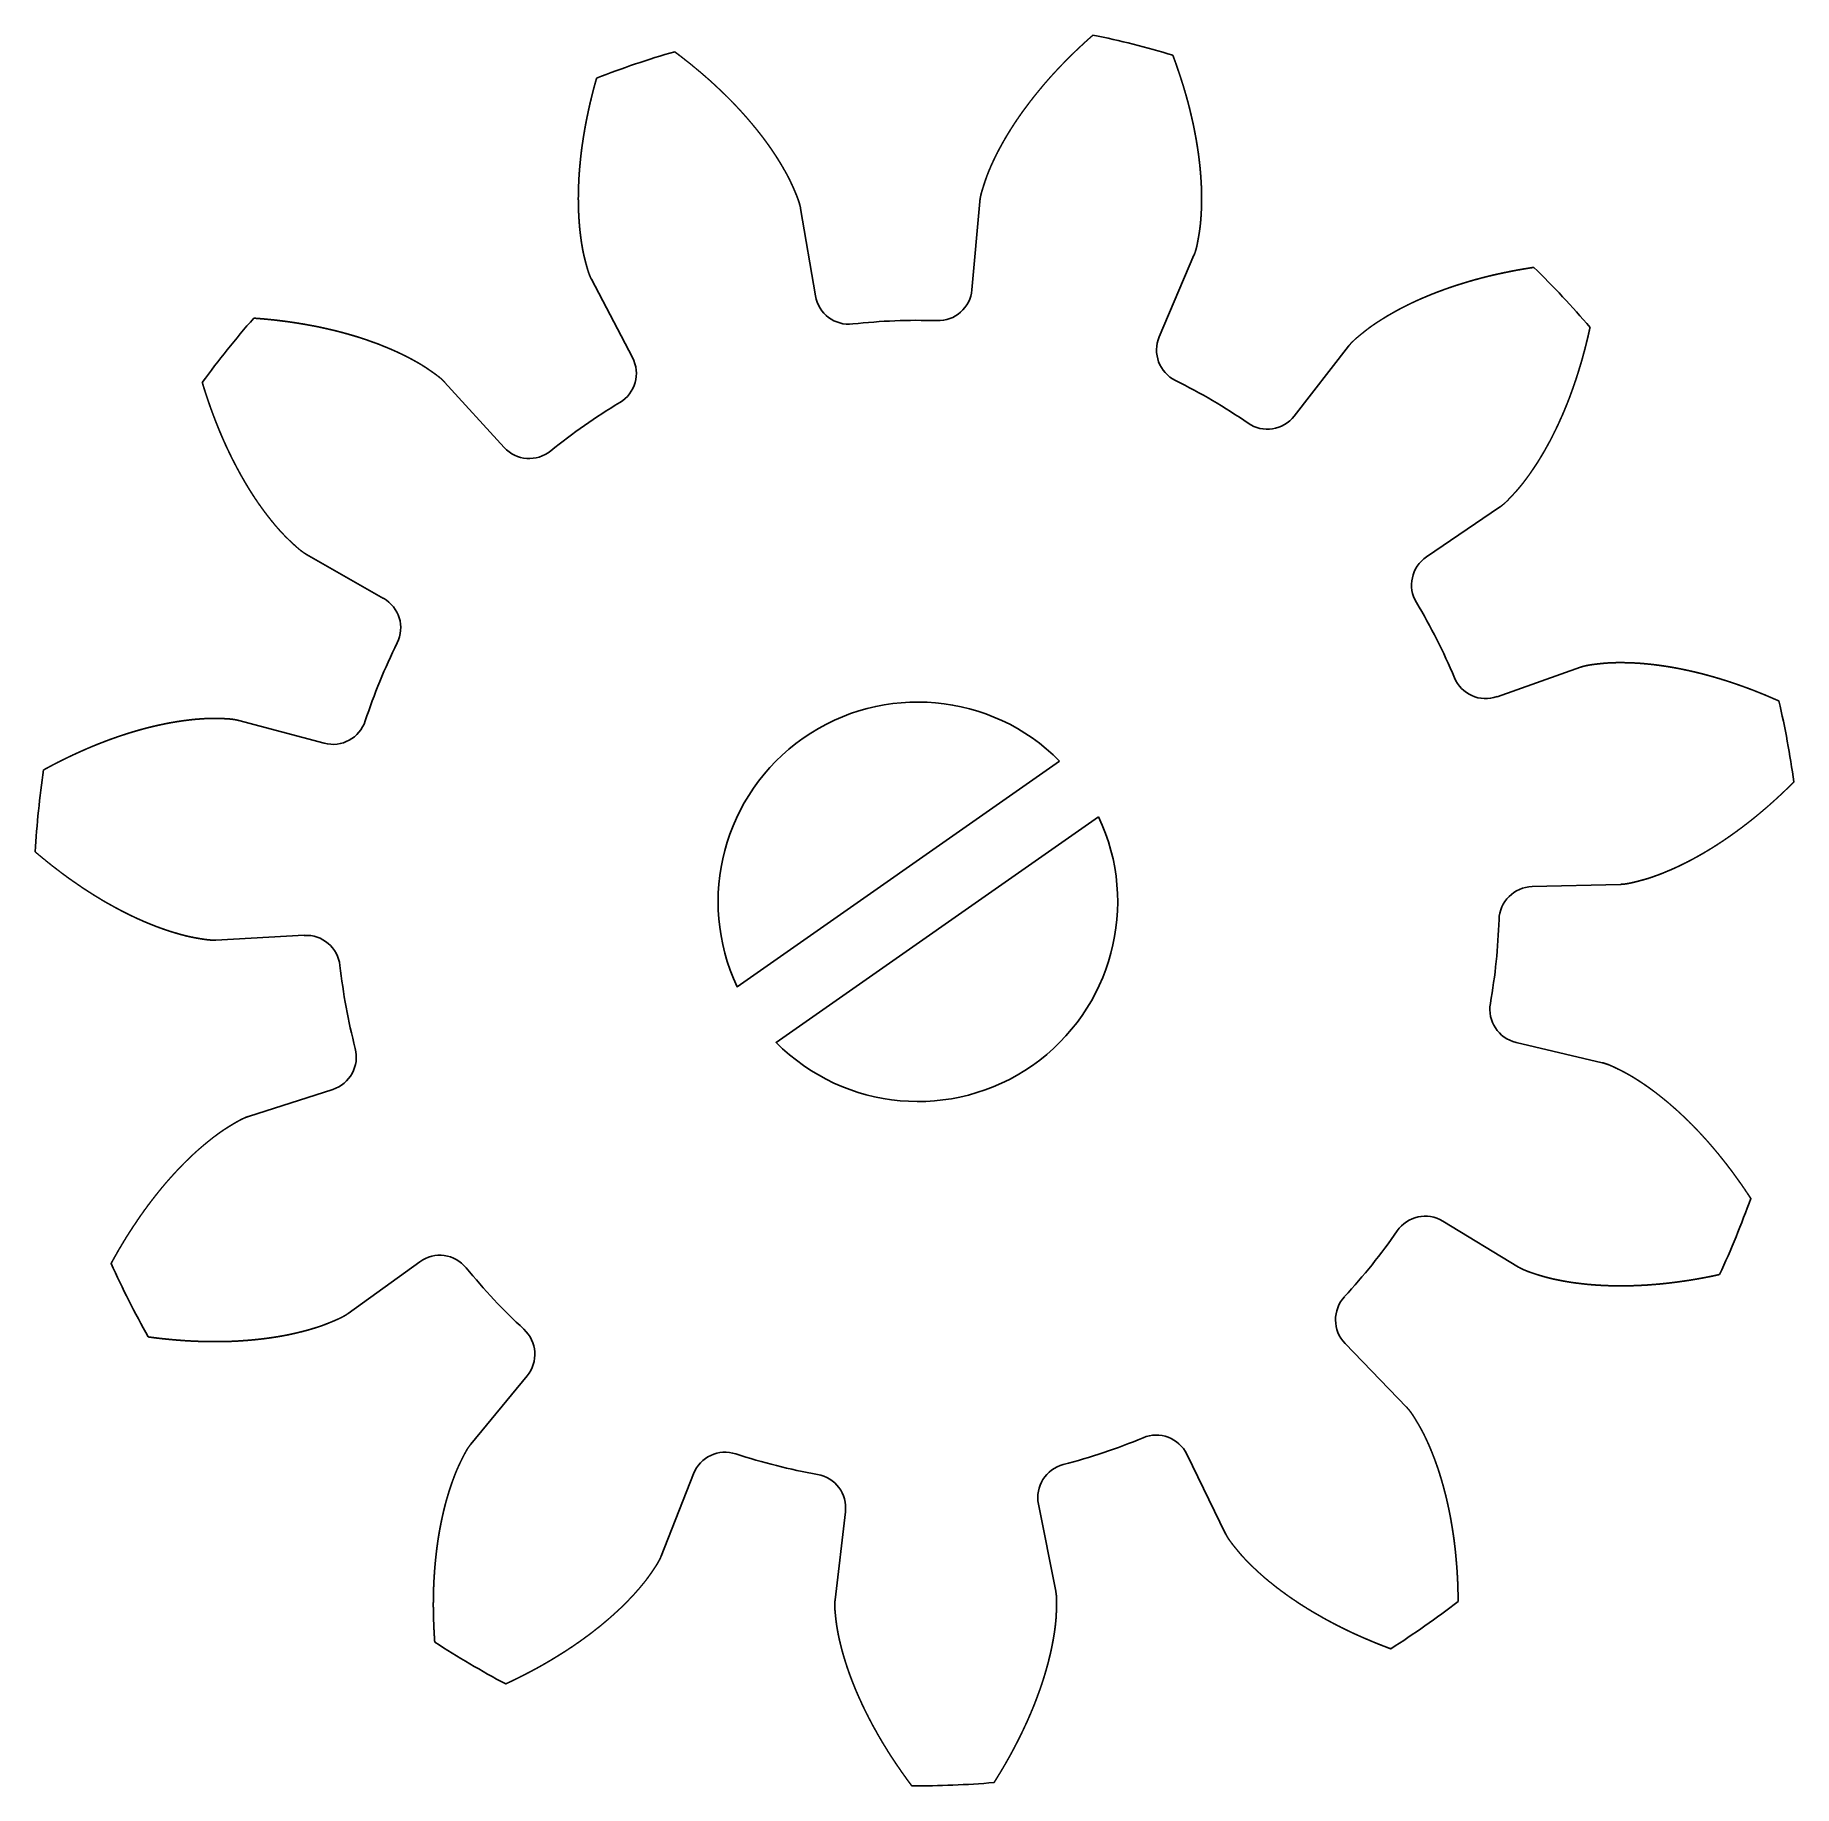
# Model space of a CAD drawing. Header units: millimetres. Extents: x -60 to -34.1, y -43.3 to -17.6.
import ezdxf

# ---------------------------------------------------------------- set-up
doc = ezdxf.new("R2010")
doc.units = ezdxf.units.MM
doc.layers.get('0').update_dxf_attribs({"linetype": 'CONTINUOUS'})

msp = doc.modelspace()

# ---------------------------------------------------------------- linework, layer by layer
for p, q in [((-48.52, -21.409), (-48.738, -20.126)), ((-46.103, -20.021), (-46.219, -21.318)), ((-43.465, -22.009), (-42.954, -20.811)), ((-51.815, -21.163), (-51.211, -22.316)), ((-40.681, -22.148), (-41.48, -23.176)), ((-53.097, -23.637), (-53.975, -22.676)), ((-39.536, -25.247), (-38.46, -24.515)), ((-56.002, -25.212), (-54.871, -25.856)), ((-37.27, -26.869), (-38.497, -27.302)), ((-55.743, -27.986), (-57.001, -27.652)), ((-37.982, -30.095), (-36.681, -30.062)), ((-57.335, -30.881), (-56.036, -30.811)), ((-36.952, -32.684), (-38.219, -32.385)), ((-55.618, -33.076), (-56.857, -33.474)), ((-39.296, -35.013), (-38.183, -35.689)), ((-55.392, -36.372), (-54.336, -35.61)), ((-39.829, -37.748), (-40.733, -36.812)), ((-52.761, -37.289), (-53.588, -38.295)), ((-43.06, -38.441), (-42.489, -39.611)), ((-50.789, -39.94), (-50.313, -38.729)), ((-48.079, -39.289), (-48.232, -40.582)), ((-44.987, -40.453), (-45.241, -39.177))]:
    msp.add_line(p, q)
for points in [[(-44.93, -28.248), (-49.672, -31.568, -0.842075)], [(-44.356, -29.067, -0.842075), (-49.099, -32.387)]]:
    msp.add_lwpolyline(points, format="xyb", close=True)
for centre, radius, start, end in [((-47.014, -30.317), 13, 73.2402, 78.578), ((-47.014, -30.317), 13, 105.9674, 111.3053), ((-47.014, -30.317), 13, 40.5129, 45.8507), ((-48.027, -21.325), 0.5, 189.65, 276.4261), ((-46.717, -21.273), 0.5, 268.1194, 354.8954), ((-47.014, -30.317), 13, 138.6947, 144.0326), ((-47.014, -30.317), 8.549, 88.1194, 96.4261), ((-43.005, -22.205), 0.5, 156.9228, 243.6988), ((-51.654, -22.548), 0.5, -59.1533, 27.6227), ((-47.014, -30.317), 8.549, 55.3921, 63.6988), ((-47.014, -30.317), 8.549, 120.8467, 129.1533), ((-41.875, -22.869), 0.5, 235.3921, 322.1681), ((-52.728, -23.3), 0.5, 222.3773, 309.1533), ((-39.255, -25.661), 0.5, 124.1955, 210.9715), ((-55.118, -26.29), 0.5, -26.4261, 60.35), ((-47.014, -30.317), 8.549, 22.6649, 30.9715), ((-47.014, -30.317), 8.549, 153.5739, 161.8806), ((-38.664, -26.83), 0.5, 202.6649, 289.4409), ((-47.014, -30.317), 13, 7.7856, 13.1235), ((-55.615, -27.503), 0.5, 255.1046, 341.8806), ((-47.014, -30.317), 13, 171.422, 176.7598), ((-37.969, -30.595), 0.5, 91.4682, 178.2442), ((-47.014, -30.317), 8.549, 349.9376, 358.2442), ((-56.009, -31.311), 0.5, 6.3012, 93.0772), ((-47.014, -30.317), 8.549, 186.3012, 194.6079), ((-38.104, -31.899), 0.5, 169.9376, 256.7136), ((-55.771, -32.6), 0.5, -72.1681, 14.6079), ((-47.014, -30.317), 13, 335.0583, 340.3962), ((-47.014, -30.317), 8.549, 317.2103, 325.517), ((-39.555, -35.441), 0.5, 58.7409, 145.517), ((-47.014, -30.317), 13, 204.1493, 209.4871), ((-54.044, -36.016), 0.5, 39.0285, 125.8045), ((-47.014, -30.317), 8.549, 219.0285, 227.3351), ((-40.373, -36.465), 0.5, 137.2103, 223.9863), ((-53.147, -36.972), 0.5, -39.4409, 47.3351), ((-47.014, -30.317), 8.549, 284.483, 292.7897), ((-43.509, -38.66), 0.5, 26.0137, 112.7897), ((-49.847, -38.912), 0.5, 71.7558, 158.5318), ((-47.014, -30.317), 8.549, 251.7558, 260.0624), ((-48.576, -39.231), 0.5, -6.7136, 80.0624), ((-44.751, -39.079), 0.5, 104.483, 191.2591), ((-47.014, -30.317), 13, 302.3311, 307.6689), ((-47.014, -30.317), 13, 236.8765, 242.2144), ((-47.014, -30.317), 13, 269.6038, 274.9417)]:
    msp.add_arc(centre, radius, start, end)
for points in [[(-46.103, -20.021), (-46.103, -20.013), (-46.101, -19.997), (-46.098, -19.974), (-46.092, -19.943), (-46.083, -19.904), (-46.072, -19.866), (-46.06, -19.828), (-46.048, -19.79), (-46.036, -19.752), (-46.023, -19.713), (-46.01, -19.675), (-45.996, -19.638), (-45.982, -19.6), (-45.966, -19.562), (-45.95, -19.525), (-45.934, -19.487), (-45.917, -19.45), (-45.9, -19.413), (-45.882, -19.376), (-45.864, -19.339), (-45.845, -19.302), (-45.826, -19.265), (-45.806, -19.229), (-45.787, -19.192), (-45.766, -19.156), (-45.745, -19.119), (-45.724, -19.083), (-45.703, -19.047), (-45.681, -19.011), (-45.659, -18.975), (-45.636, -18.939), (-45.613, -18.903), (-45.59, -18.868), (-45.566, -18.832), (-45.542, -18.797), (-45.518, -18.762), (-45.493, -18.727), (-45.468, -18.691), (-45.443, -18.657), (-45.417, -18.622), (-45.391, -18.587), (-45.365, -18.553), (-45.338, -18.518), (-45.311, -18.484), (-45.284, -18.45), (-45.256, -18.416), (-45.228, -18.382), (-45.2, -18.348), (-45.172, -18.314), (-45.143, -18.28), (-45.114, -18.247), (-45.085, -18.214), (-45.055, -18.18), (-45.025, -18.147), (-44.995, -18.114), (-44.964, -18.082), (-44.934, -18.049), (-44.902, -18.016), (-44.871, -17.984), (-44.84, -17.952), (-44.808, -17.919), (-44.776, -17.887), (-44.743, -17.856), (-44.711, -17.824), (-44.678, -17.792), (-44.644, -17.761), (-44.611, -17.729), (-44.577, -17.698), (-44.543, -17.667), (-44.509, -17.636), (-44.481, -17.612), (-44.461, -17.593), (-44.447, -17.581), (-44.44, -17.575)], [(-48.738, -20.126), (-48.739, -20.118), (-48.742, -20.102), (-48.748, -20.079), (-48.756, -20.048), (-48.768, -20.011), (-48.782, -19.973), (-48.796, -19.936), (-48.811, -19.899), (-48.827, -19.862), (-48.842, -19.825), (-48.859, -19.789), (-48.876, -19.752), (-48.893, -19.715), (-48.911, -19.679), (-48.93, -19.643), (-48.949, -19.607), (-48.969, -19.571), (-48.99, -19.536), (-49.01, -19.5), (-49.031, -19.465), (-49.053, -19.429), (-49.075, -19.394), (-49.097, -19.359), (-49.12, -19.324), (-49.143, -19.29), (-49.166, -19.255), (-49.19, -19.221), (-49.215, -19.186), (-49.239, -19.152), (-49.264, -19.118), (-49.29, -19.084), (-49.315, -19.05), (-49.341, -19.017), (-49.368, -18.983), (-49.395, -18.95), (-49.422, -18.917), (-49.449, -18.884), (-49.477, -18.851), (-49.505, -18.818), (-49.533, -18.785), (-49.562, -18.753), (-49.591, -18.72), (-49.62, -18.688), (-49.65, -18.656), (-49.68, -18.624), (-49.71, -18.592), (-49.74, -18.561), (-49.771, -18.529), (-49.802, -18.498), (-49.833, -18.467), (-49.865, -18.436), (-49.897, -18.405), (-49.929, -18.374), (-49.962, -18.343), (-49.994, -18.313), (-50.027, -18.283), (-50.061, -18.252), (-50.094, -18.222), (-50.128, -18.193), (-50.162, -18.163), (-50.196, -18.133), (-50.231, -18.104), (-50.266, -18.075), (-50.301, -18.046), (-50.336, -18.017), (-50.372, -17.988), (-50.408, -17.959), (-50.444, -17.931), (-50.48, -17.903), (-50.517, -17.875), (-50.546, -17.852), (-50.568, -17.836), (-50.583, -17.825), (-50.59, -17.819)], [(-42.954, -20.811), (-42.951, -20.804), (-42.945, -20.789), (-42.937, -20.767), (-42.927, -20.737), (-42.917, -20.699), (-42.909, -20.66), (-42.901, -20.621), (-42.894, -20.582), (-42.887, -20.542), (-42.88, -20.503), (-42.874, -20.463), (-42.868, -20.423), (-42.863, -20.383), (-42.859, -20.342), (-42.855, -20.302), (-42.852, -20.261), (-42.849, -20.22), (-42.847, -20.179), (-42.845, -20.138), (-42.844, -20.097), (-42.843, -20.056), (-42.842, -20.014), (-42.842, -19.973), (-42.842, -19.931), (-42.843, -19.889), (-42.844, -19.848), (-42.845, -19.806), (-42.847, -19.764), (-42.85, -19.722), (-42.852, -19.679), (-42.855, -19.637), (-42.859, -19.595), (-42.862, -19.552), (-42.866, -19.51), (-42.871, -19.467), (-42.876, -19.425), (-42.881, -19.382), (-42.886, -19.34), (-42.892, -19.297), (-42.899, -19.254), (-42.905, -19.211), (-42.912, -19.168), (-42.919, -19.125), (-42.927, -19.082), (-42.935, -19.039), (-42.943, -18.996), (-42.951, -18.953), (-42.96, -18.91), (-42.969, -18.867), (-42.979, -18.824), (-42.989, -18.78), (-42.999, -18.737), (-43.009, -18.694), (-43.02, -18.651), (-43.031, -18.607), (-43.042, -18.564), (-43.054, -18.521), (-43.066, -18.477), (-43.078, -18.434), (-43.091, -18.391), (-43.104, -18.347), (-43.117, -18.304), (-43.131, -18.26), (-43.144, -18.217), (-43.159, -18.173), (-43.173, -18.13), (-43.188, -18.087), (-43.203, -18.043), (-43.218, -18), (-43.233, -17.956), (-43.246, -17.922), (-43.256, -17.896), (-43.262, -17.878), (-43.266, -17.87)], [(-51.815, -21.163), (-51.818, -21.156), (-51.826, -21.142), (-51.835, -21.12), (-51.847, -21.091), (-51.86, -21.054), (-51.872, -21.016), (-51.883, -20.977), (-51.893, -20.939), (-51.904, -20.9), (-51.913, -20.861), (-51.923, -20.822), (-51.932, -20.783), (-51.94, -20.743), (-51.947, -20.703), (-51.954, -20.663), (-51.961, -20.623), (-51.966, -20.582), (-51.972, -20.541), (-51.977, -20.501), (-51.982, -20.46), (-51.986, -20.419), (-51.99, -20.377), (-51.993, -20.336), (-51.996, -20.294), (-51.999, -20.253), (-52.001, -20.211), (-52.003, -20.169), (-52.004, -20.127), (-52.005, -20.085), (-52.006, -20.043), (-52.007, -20), (-52.007, -19.958), (-52.006, -19.915), (-52.005, -19.873), (-52.004, -19.83), (-52.003, -19.787), (-52.001, -19.744), (-51.999, -19.701), (-51.997, -19.658), (-51.994, -19.615), (-51.991, -19.572), (-51.987, -19.528), (-51.983, -19.485), (-51.979, -19.442), (-51.975, -19.398), (-51.97, -19.354), (-51.965, -19.311), (-51.96, -19.267), (-51.954, -19.223), (-51.948, -19.18), (-51.941, -19.136), (-51.935, -19.092), (-51.928, -19.048), (-51.92, -19.004), (-51.913, -18.96), (-51.905, -18.916), (-51.897, -18.872), (-51.888, -18.827), (-51.879, -18.783), (-51.87, -18.739), (-51.861, -18.695), (-51.851, -18.65), (-51.841, -18.606), (-51.831, -18.562), (-51.82, -18.517), (-51.809, -18.473), (-51.798, -18.428), (-51.787, -18.384), (-51.775, -18.339), (-51.763, -18.295), (-51.753, -18.259), (-51.745, -18.233), (-51.74, -18.215), (-51.738, -18.206)], [(-40.681, -22.148), (-40.676, -22.142), (-40.667, -22.129), (-40.651, -22.111), (-40.629, -22.088), (-40.601, -22.061), (-40.571, -22.034), (-40.541, -22.009), (-40.51, -21.983), (-40.479, -21.958), (-40.448, -21.933), (-40.416, -21.908), (-40.384, -21.883), (-40.351, -21.86), (-40.318, -21.836), (-40.284, -21.813), (-40.25, -21.791), (-40.216, -21.769), (-40.181, -21.747), (-40.146, -21.725), (-40.111, -21.704), (-40.075, -21.683), (-40.039, -21.662), (-40.003, -21.642), (-39.967, -21.622), (-39.93, -21.602), (-39.893, -21.583), (-39.855, -21.564), (-39.818, -21.545), (-39.78, -21.526), (-39.742, -21.508), (-39.703, -21.49), (-39.665, -21.473), (-39.626, -21.455), (-39.587, -21.438), (-39.547, -21.422), (-39.508, -21.405), (-39.468, -21.389), (-39.428, -21.373), (-39.388, -21.357), (-39.347, -21.342), (-39.307, -21.327), (-39.266, -21.312), (-39.225, -21.297), (-39.184, -21.283), (-39.142, -21.269), (-39.101, -21.255), (-39.059, -21.242), (-39.017, -21.229), (-38.975, -21.216), (-38.932, -21.203), (-38.89, -21.19), (-38.847, -21.178), (-38.804, -21.166), (-38.761, -21.155), (-38.718, -21.143), (-38.675, -21.132), (-38.631, -21.121), (-38.587, -21.111), (-38.543, -21.1), (-38.499, -21.09), (-38.455, -21.081), (-38.411, -21.071), (-38.366, -21.062), (-38.322, -21.053), (-38.277, -21.044), (-38.232, -21.035), (-38.187, -21.027), (-38.142, -21.019), (-38.096, -21.011), (-38.051, -21.004), (-38.014, -20.998), (-37.987, -20.994), (-37.969, -20.991), (-37.959, -20.99)], [(-53.975, -22.676), (-53.98, -22.67), (-53.991, -22.658), (-54.008, -22.641), (-54.031, -22.62), (-54.062, -22.595), (-54.094, -22.571), (-54.126, -22.548), (-54.159, -22.525), (-54.191, -22.502), (-54.225, -22.479), (-54.258, -22.457), (-54.292, -22.435), (-54.327, -22.414), (-54.362, -22.393), (-54.397, -22.373), (-54.433, -22.354), (-54.469, -22.334), (-54.505, -22.315), (-54.542, -22.296), (-54.579, -22.278), (-54.616, -22.26), (-54.653, -22.242), (-54.691, -22.225), (-54.729, -22.208), (-54.767, -22.191), (-54.806, -22.175), (-54.844, -22.159), (-54.883, -22.143), (-54.923, -22.127), (-54.962, -22.112), (-55.002, -22.098), (-55.042, -22.083), (-55.082, -22.069), (-55.122, -22.055), (-55.163, -22.041), (-55.203, -22.028), (-55.244, -22.015), (-55.285, -22.002), (-55.327, -21.99), (-55.368, -21.978), (-55.41, -21.966), (-55.452, -21.954), (-55.494, -21.943), (-55.536, -21.932), (-55.578, -21.921), (-55.621, -21.911), (-55.664, -21.901), (-55.707, -21.891), (-55.75, -21.881), (-55.793, -21.872), (-55.836, -21.863), (-55.88, -21.854), (-55.924, -21.846), (-55.967, -21.838), (-56.011, -21.83), (-56.056, -21.822), (-56.1, -21.815), (-56.144, -21.808), (-56.189, -21.801), (-56.234, -21.794), (-56.278, -21.788), (-56.323, -21.782), (-56.368, -21.776), (-56.414, -21.771), (-56.459, -21.765), (-56.505, -21.76), (-56.55, -21.756), (-56.596, -21.751), (-56.642, -21.747), (-56.688, -21.743), (-56.724, -21.741), (-56.752, -21.738), (-56.771, -21.737), (-56.78, -21.737)], [(-38.46, -24.515), (-38.453, -24.511), (-38.44, -24.502), (-38.421, -24.488), (-38.397, -24.467), (-38.367, -24.441), (-38.339, -24.413), (-38.312, -24.384), (-38.284, -24.355), (-38.257, -24.326), (-38.23, -24.296), (-38.203, -24.266), (-38.177, -24.235), (-38.151, -24.204), (-38.125, -24.173), (-38.1, -24.14), (-38.076, -24.108), (-38.051, -24.075), (-38.027, -24.042), (-38.004, -24.008), (-37.98, -23.974), (-37.957, -23.94), (-37.934, -23.906), (-37.911, -23.871), (-37.889, -23.835), (-37.867, -23.8), (-37.846, -23.764), (-37.824, -23.728), (-37.803, -23.692), (-37.782, -23.655), (-37.762, -23.618), (-37.741, -23.581), (-37.721, -23.544), (-37.701, -23.506), (-37.682, -23.468), (-37.663, -23.43), (-37.644, -23.391), (-37.625, -23.353), (-37.607, -23.314), (-37.588, -23.275), (-37.571, -23.235), (-37.553, -23.196), (-37.535, -23.156), (-37.518, -23.116), (-37.501, -23.076), (-37.485, -23.035), (-37.468, -22.995), (-37.452, -22.954), (-37.436, -22.913), (-37.421, -22.871), (-37.405, -22.83), (-37.39, -22.788), (-37.376, -22.746), (-37.361, -22.704), (-37.347, -22.662), (-37.332, -22.62), (-37.319, -22.577), (-37.305, -22.534), (-37.292, -22.491), (-37.279, -22.448), (-37.266, -22.405), (-37.253, -22.361), (-37.241, -22.318), (-37.229, -22.274), (-37.217, -22.23), (-37.205, -22.186), (-37.194, -22.142), (-37.183, -22.097), (-37.172, -22.052), (-37.161, -22.008), (-37.151, -21.963), (-37.143, -21.927), (-37.137, -21.9), (-37.133, -21.881), (-37.131, -21.872)], [(-56.002, -25.212), (-56.009, -25.208), (-56.022, -25.2), (-56.042, -25.187), (-56.068, -25.169), (-56.1, -25.144), (-56.13, -25.119), (-56.16, -25.092), (-56.189, -25.066), (-56.219, -25.038), (-56.248, -25.011), (-56.277, -24.983), (-56.306, -24.955), (-56.334, -24.926), (-56.362, -24.896), (-56.39, -24.866), (-56.417, -24.836), (-56.444, -24.805), (-56.47, -24.774), (-56.497, -24.742), (-56.523, -24.71), (-56.548, -24.678), (-56.574, -24.645), (-56.599, -24.612), (-56.624, -24.579), (-56.649, -24.545), (-56.673, -24.511), (-56.698, -24.477), (-56.722, -24.443), (-56.745, -24.408), (-56.769, -24.373), (-56.792, -24.337), (-56.815, -24.301), (-56.838, -24.265), (-56.86, -24.229), (-56.882, -24.193), (-56.904, -24.156), (-56.926, -24.119), (-56.947, -24.081), (-56.969, -24.044), (-56.989, -24.006), (-57.01, -23.968), (-57.031, -23.93), (-57.051, -23.891), (-57.071, -23.852), (-57.091, -23.813), (-57.11, -23.774), (-57.13, -23.735), (-57.149, -23.695), (-57.168, -23.655), (-57.186, -23.615), (-57.205, -23.575), (-57.223, -23.534), (-57.241, -23.493), (-57.258, -23.452), (-57.276, -23.411), (-57.293, -23.37), (-57.31, -23.328), (-57.326, -23.286), (-57.343, -23.245), (-57.359, -23.202), (-57.375, -23.16), (-57.391, -23.117), (-57.407, -23.075), (-57.422, -23.032), (-57.437, -22.989), (-57.452, -22.946), (-57.466, -22.902), (-57.481, -22.858), (-57.495, -22.815), (-57.509, -22.771), (-57.52, -22.735), (-57.528, -22.709), (-57.533, -22.691), (-57.536, -22.682)], [(-37.27, -26.869), (-37.262, -26.866), (-37.247, -26.861), (-37.225, -26.854), (-37.194, -26.847), (-37.155, -26.839), (-37.116, -26.833), (-37.076, -26.827), (-37.037, -26.823), (-36.997, -26.818), (-36.957, -26.814), (-36.917, -26.81), (-36.877, -26.807), (-36.836, -26.805), (-36.796, -26.803), (-36.755, -26.802), (-36.714, -26.801), (-36.673, -26.801), (-36.632, -26.802), (-36.591, -26.802), (-36.55, -26.803), (-36.509, -26.805), (-36.467, -26.807), (-36.426, -26.81), (-36.384, -26.812), (-36.343, -26.816), (-36.301, -26.82), (-36.259, -26.824), (-36.217, -26.828), (-36.175, -26.833), (-36.134, -26.839), (-36.092, -26.844), (-36.05, -26.85), (-36.008, -26.857), (-35.965, -26.863), (-35.923, -26.871), (-35.881, -26.878), (-35.839, -26.886), (-35.797, -26.894), (-35.754, -26.903), (-35.712, -26.912), (-35.67, -26.921), (-35.627, -26.931), (-35.585, -26.94), (-35.542, -26.951), (-35.5, -26.961), (-35.458, -26.972), (-35.415, -26.984), (-35.373, -26.995), (-35.33, -27.007), (-35.288, -27.019), (-35.245, -27.032), (-35.203, -27.045), (-35.16, -27.058), (-35.118, -27.071), (-35.075, -27.085), (-35.033, -27.099), (-34.99, -27.114), (-34.948, -27.128), (-34.905, -27.143), (-34.863, -27.159), (-34.82, -27.174), (-34.778, -27.19), (-34.735, -27.206), (-34.693, -27.223), (-34.65, -27.24), (-34.608, -27.257), (-34.565, -27.274), (-34.523, -27.292), (-34.481, -27.31), (-34.438, -27.328), (-34.404, -27.343), (-34.379, -27.354), (-34.362, -27.362), (-34.354, -27.366)], [(-57.001, -27.652), (-57.009, -27.65), (-57.024, -27.646), (-57.048, -27.641), (-57.079, -27.636), (-57.118, -27.631), (-57.158, -27.628), (-57.197, -27.626), (-57.237, -27.624), (-57.277, -27.623), (-57.318, -27.622), (-57.358, -27.621), (-57.398, -27.621), (-57.439, -27.622), (-57.479, -27.624), (-57.52, -27.626), (-57.561, -27.629), (-57.601, -27.632), (-57.642, -27.635), (-57.683, -27.639), (-57.724, -27.644), (-57.765, -27.649), (-57.806, -27.654), (-57.847, -27.66), (-57.889, -27.666), (-57.93, -27.673), (-57.971, -27.68), (-58.012, -27.687), (-58.054, -27.695), (-58.095, -27.703), (-58.136, -27.712), (-58.178, -27.721), (-58.219, -27.73), (-58.261, -27.74), (-58.302, -27.75), (-58.343, -27.76), (-58.385, -27.771), (-58.426, -27.782), (-58.468, -27.794), (-58.509, -27.806), (-58.551, -27.818), (-58.592, -27.831), (-58.634, -27.844), (-58.675, -27.857), (-58.717, -27.87), (-58.758, -27.884), (-58.8, -27.899), (-58.841, -27.913), (-58.883, -27.928), (-58.924, -27.943), (-58.965, -27.959), (-59.007, -27.975), (-59.048, -27.991), (-59.089, -28.007), (-59.131, -28.024), (-59.172, -28.041), (-59.213, -28.059), (-59.255, -28.077), (-59.296, -28.095), (-59.337, -28.113), (-59.378, -28.132), (-59.419, -28.151), (-59.46, -28.17), (-59.501, -28.189), (-59.542, -28.209), (-59.583, -28.229), (-59.624, -28.25), (-59.665, -28.27), (-59.706, -28.291), (-59.747, -28.313), (-59.787, -28.334), (-59.82, -28.352), (-59.844, -28.365), (-59.861, -28.374), (-59.869, -28.378)], [(-36.681, -30.062), (-36.673, -30.061), (-36.657, -30.061), (-36.633, -30.059), (-36.602, -30.055), (-36.563, -30.048), (-36.524, -30.04), (-36.485, -30.031), (-36.446, -30.021), (-36.408, -30.011), (-36.369, -30.001), (-36.33, -29.99), (-36.291, -29.979), (-36.253, -29.967), (-36.214, -29.954), (-36.176, -29.94), (-36.137, -29.926), (-36.099, -29.912), (-36.061, -29.897), (-36.023, -29.881), (-35.985, -29.865), (-35.947, -29.849), (-35.909, -29.833), (-35.871, -29.815), (-35.833, -29.798), (-35.796, -29.78), (-35.758, -29.761), (-35.721, -29.743), (-35.683, -29.724), (-35.646, -29.704), (-35.609, -29.684), (-35.571, -29.664), (-35.534, -29.643), (-35.497, -29.622), (-35.46, -29.601), (-35.424, -29.579), (-35.387, -29.557), (-35.35, -29.535), (-35.314, -29.512), (-35.277, -29.489), (-35.241, -29.465), (-35.205, -29.442), (-35.168, -29.417), (-35.132, -29.393), (-35.096, -29.368), (-35.061, -29.343), (-35.025, -29.318), (-34.989, -29.292), (-34.954, -29.266), (-34.918, -29.24), (-34.883, -29.213), (-34.848, -29.187), (-34.812, -29.159), (-34.777, -29.132), (-34.742, -29.104), (-34.708, -29.076), (-34.673, -29.048), (-34.638, -29.019), (-34.604, -28.99), (-34.57, -28.961), (-34.535, -28.931), (-34.501, -28.902), (-34.467, -28.872), (-34.433, -28.841), (-34.4, -28.811), (-34.366, -28.78), (-34.333, -28.749), (-34.299, -28.717), (-34.266, -28.686), (-34.233, -28.654), (-34.2, -28.622), (-34.173, -28.596), (-34.154, -28.576), (-34.141, -28.563), (-34.134, -28.556)], [(-57.335, -30.881), (-57.343, -30.882), (-57.359, -30.882), (-57.383, -30.882), (-57.415, -30.881), (-57.454, -30.877), (-57.493, -30.872), (-57.533, -30.866), (-57.572, -30.86), (-57.612, -30.853), (-57.651, -30.846), (-57.691, -30.838), (-57.73, -30.83), (-57.77, -30.821), (-57.809, -30.811), (-57.848, -30.8), (-57.888, -30.789), (-57.927, -30.778), (-57.966, -30.766), (-58.006, -30.754), (-58.045, -30.741), (-58.084, -30.728), (-58.123, -30.714), (-58.162, -30.7), (-58.201, -30.686), (-58.24, -30.671), (-58.279, -30.655), (-58.318, -30.64), (-58.357, -30.623), (-58.396, -30.607), (-58.434, -30.59), (-58.473, -30.573), (-58.512, -30.555), (-58.55, -30.537), (-58.589, -30.519), (-58.627, -30.5), (-58.665, -30.481), (-58.704, -30.461), (-58.742, -30.442), (-58.78, -30.421), (-58.818, -30.401), (-58.856, -30.38), (-58.894, -30.359), (-58.932, -30.338), (-58.97, -30.316), (-59.008, -30.294), (-59.045, -30.271), (-59.083, -30.248), (-59.12, -30.225), (-59.158, -30.202), (-59.195, -30.178), (-59.232, -30.154), (-59.269, -30.13), (-59.307, -30.105), (-59.344, -30.08), (-59.38, -30.055), (-59.417, -30.03), (-59.454, -30.004), (-59.491, -29.978), (-59.527, -29.951), (-59.564, -29.925), (-59.6, -29.898), (-59.636, -29.871), (-59.672, -29.843), (-59.709, -29.815), (-59.745, -29.787), (-59.78, -29.759), (-59.816, -29.73), (-59.852, -29.701), (-59.887, -29.672), (-59.923, -29.642), (-59.951, -29.619), (-59.972, -29.601), (-59.986, -29.589), (-59.993, -29.583)], [(-36.952, -32.684), (-36.944, -32.686), (-36.929, -32.69), (-36.906, -32.697), (-36.876, -32.707), (-36.84, -32.721), (-36.803, -32.737), (-36.767, -32.754), (-36.731, -32.772), (-36.695, -32.789), (-36.659, -32.807), (-36.624, -32.826), (-36.588, -32.845), (-36.553, -32.865), (-36.518, -32.885), (-36.483, -32.906), (-36.448, -32.928), (-36.414, -32.95), (-36.379, -32.973), (-36.345, -32.996), (-36.311, -33.019), (-36.277, -33.042), (-36.244, -33.067), (-36.21, -33.091), (-36.177, -33.116), (-36.144, -33.141), (-36.111, -33.167), (-36.078, -33.193), (-36.045, -33.219), (-36.012, -33.246), (-35.98, -33.273), (-35.948, -33.301), (-35.916, -33.329), (-35.884, -33.357), (-35.852, -33.385), (-35.82, -33.414), (-35.789, -33.443), (-35.758, -33.473), (-35.727, -33.502), (-35.696, -33.532), (-35.665, -33.563), (-35.634, -33.593), (-35.604, -33.624), (-35.574, -33.656), (-35.543, -33.687), (-35.513, -33.719), (-35.484, -33.751), (-35.454, -33.784), (-35.424, -33.816), (-35.395, -33.849), (-35.366, -33.883), (-35.337, -33.916), (-35.308, -33.95), (-35.28, -33.984), (-35.251, -34.018), (-35.223, -34.053), (-35.195, -34.088), (-35.167, -34.123), (-35.139, -34.158), (-35.111, -34.194), (-35.084, -34.23), (-35.056, -34.266), (-35.029, -34.302), (-35.002, -34.339), (-34.976, -34.376), (-34.949, -34.413), (-34.923, -34.45), (-34.896, -34.488), (-34.87, -34.526), (-34.844, -34.564), (-34.819, -34.602), (-34.798, -34.633), (-34.783, -34.656), (-34.773, -34.671), (-34.768, -34.679)], [(-56.857, -33.474), (-56.865, -33.477), (-56.88, -33.482), (-56.902, -33.49), (-56.931, -33.503), (-56.966, -33.52), (-57.001, -33.539), (-57.036, -33.559), (-57.071, -33.579), (-57.105, -33.599), (-57.139, -33.62), (-57.173, -33.642), (-57.207, -33.663), (-57.241, -33.686), (-57.274, -33.709), (-57.307, -33.733), (-57.34, -33.757), (-57.373, -33.782), (-57.405, -33.807), (-57.437, -33.833), (-57.47, -33.859), (-57.501, -33.885), (-57.533, -33.911), (-57.565, -33.939), (-57.596, -33.966), (-57.627, -33.994), (-57.658, -34.022), (-57.689, -34.051), (-57.719, -34.08), (-57.749, -34.109), (-57.779, -34.138), (-57.809, -34.168), (-57.839, -34.199), (-57.869, -34.229), (-57.898, -34.26), (-57.927, -34.291), (-57.956, -34.323), (-57.985, -34.355), (-58.014, -34.387), (-58.042, -34.419), (-58.071, -34.452), (-58.099, -34.485), (-58.127, -34.518), (-58.154, -34.552), (-58.182, -34.586), (-58.209, -34.62), (-58.236, -34.654), (-58.263, -34.689), (-58.29, -34.724), (-58.317, -34.759), (-58.343, -34.795), (-58.369, -34.83), (-58.396, -34.866), (-58.421, -34.902), (-58.447, -34.939), (-58.473, -34.976), (-58.498, -35.013), (-58.523, -35.05), (-58.548, -35.087), (-58.573, -35.125), (-58.597, -35.163), (-58.621, -35.201), (-58.646, -35.24), (-58.67, -35.278), (-58.693, -35.317), (-58.717, -35.356), (-58.74, -35.395), (-58.764, -35.435), (-58.787, -35.475), (-58.809, -35.515), (-58.832, -35.555), (-58.85, -35.587), (-58.863, -35.612), (-58.872, -35.628), (-58.877, -35.636)], [(-38.183, -35.689), (-38.176, -35.693), (-38.162, -35.701), (-38.141, -35.712), (-38.113, -35.726), (-38.076, -35.741), (-38.039, -35.756), (-38.002, -35.769), (-37.964, -35.782), (-37.926, -35.794), (-37.888, -35.807), (-37.849, -35.818), (-37.81, -35.83), (-37.771, -35.84), (-37.732, -35.85), (-37.692, -35.86), (-37.653, -35.869), (-37.613, -35.877), (-37.572, -35.885), (-37.532, -35.893), (-37.491, -35.9), (-37.451, -35.907), (-37.41, -35.914), (-37.369, -35.92), (-37.327, -35.925), (-37.286, -35.93), (-37.244, -35.935), (-37.203, -35.94), (-37.161, -35.944), (-37.119, -35.948), (-37.077, -35.951), (-37.034, -35.954), (-36.992, -35.957), (-36.95, -35.959), (-36.907, -35.961), (-36.864, -35.963), (-36.821, -35.964), (-36.779, -35.965), (-36.736, -35.966), (-36.692, -35.966), (-36.649, -35.966), (-36.606, -35.965), (-36.562, -35.965), (-36.519, -35.964), (-36.475, -35.962), (-36.431, -35.961), (-36.388, -35.959), (-36.344, -35.956), (-36.3, -35.954), (-36.256, -35.951), (-36.212, -35.947), (-36.168, -35.944), (-36.123, -35.94), (-36.079, -35.936), (-36.035, -35.931), (-35.99, -35.927), (-35.946, -35.921), (-35.901, -35.916), (-35.856, -35.91), (-35.812, -35.904), (-35.767, -35.898), (-35.722, -35.891), (-35.677, -35.885), (-35.633, -35.877), (-35.588, -35.87), (-35.543, -35.862), (-35.498, -35.854), (-35.453, -35.846), (-35.407, -35.837), (-35.362, -35.828), (-35.317, -35.819), (-35.281, -35.811), (-35.254, -35.805), (-35.236, -35.801), (-35.227, -35.799)], [(-55.392, -36.372), (-55.399, -36.376), (-55.412, -36.386), (-55.432, -36.399), (-55.459, -36.414), (-55.494, -36.433), (-55.53, -36.45), (-55.566, -36.466), (-55.603, -36.482), (-55.64, -36.497), (-55.677, -36.513), (-55.715, -36.527), (-55.752, -36.542), (-55.79, -36.556), (-55.829, -36.569), (-55.868, -36.581), (-55.907, -36.593), (-55.946, -36.605), (-55.985, -36.616), (-56.025, -36.627), (-56.065, -36.637), (-56.105, -36.647), (-56.145, -36.657), (-56.186, -36.666), (-56.226, -36.675), (-56.267, -36.684), (-56.308, -36.692), (-56.349, -36.7), (-56.391, -36.707), (-56.432, -36.714), (-56.474, -36.721), (-56.516, -36.727), (-56.558, -36.733), (-56.6, -36.739), (-56.642, -36.744), (-56.685, -36.749), (-56.727, -36.754), (-56.77, -36.758), (-56.813, -36.762), (-56.856, -36.766), (-56.899, -36.769), (-56.942, -36.772), (-56.986, -36.775), (-57.029, -36.778), (-57.073, -36.78), (-57.116, -36.782), (-57.16, -36.783), (-57.204, -36.784), (-57.248, -36.785), (-57.292, -36.786), (-57.337, -36.786), (-57.381, -36.786), (-57.425, -36.785), (-57.47, -36.785), (-57.514, -36.784), (-57.559, -36.783), (-57.604, -36.781), (-57.649, -36.779), (-57.694, -36.777), (-57.739, -36.775), (-57.784, -36.772), (-57.829, -36.769), (-57.874, -36.765), (-57.92, -36.762), (-57.965, -36.758), (-58.01, -36.754), (-58.056, -36.749), (-58.101, -36.745), (-58.147, -36.74), (-58.193, -36.734), (-58.239, -36.729), (-58.275, -36.724), (-58.303, -36.72), (-58.321, -36.718), (-58.33, -36.716)], [(-39.829, -37.748), (-39.824, -37.754), (-39.813, -37.766), (-39.797, -37.784), (-39.777, -37.808), (-39.754, -37.841), (-39.732, -37.874), (-39.711, -37.908), (-39.69, -37.942), (-39.67, -37.976), (-39.649, -38.01), (-39.629, -38.045), (-39.61, -38.081), (-39.591, -38.116), (-39.572, -38.153), (-39.554, -38.189), (-39.537, -38.226), (-39.52, -38.263), (-39.503, -38.301), (-39.487, -38.338), (-39.471, -38.376), (-39.455, -38.415), (-39.44, -38.453), (-39.425, -38.492), (-39.41, -38.531), (-39.396, -38.57), (-39.382, -38.61), (-39.368, -38.649), (-39.355, -38.689), (-39.342, -38.729), (-39.33, -38.77), (-39.317, -38.81), (-39.306, -38.851), (-39.294, -38.892), (-39.283, -38.933), (-39.272, -38.974), (-39.261, -39.016), (-39.25, -39.057), (-39.24, -39.099), (-39.231, -39.141), (-39.221, -39.184), (-39.212, -39.226), (-39.203, -39.268), (-39.195, -39.311), (-39.186, -39.354), (-39.178, -39.397), (-39.171, -39.44), (-39.163, -39.483), (-39.156, -39.527), (-39.149, -39.57), (-39.143, -39.614), (-39.136, -39.658), (-39.13, -39.702), (-39.125, -39.746), (-39.119, -39.79), (-39.114, -39.835), (-39.109, -39.879), (-39.105, -39.924), (-39.101, -39.969), (-39.097, -40.014), (-39.093, -40.059), (-39.089, -40.104), (-39.086, -40.149), (-39.083, -40.195), (-39.081, -40.24), (-39.078, -40.286), (-39.076, -40.331), (-39.075, -40.377), (-39.073, -40.423), (-39.072, -40.469), (-39.071, -40.515), (-39.07, -40.552), (-39.07, -40.58), (-39.07, -40.598), (-39.07, -40.608)], [(-53.588, -38.295), (-53.593, -38.301), (-53.603, -38.313), (-53.617, -38.332), (-53.635, -38.358), (-53.655, -38.392), (-53.674, -38.427), (-53.693, -38.462), (-53.711, -38.498), (-53.729, -38.534), (-53.746, -38.57), (-53.764, -38.606), (-53.78, -38.643), (-53.796, -38.68), (-53.812, -38.718), (-53.827, -38.756), (-53.841, -38.794), (-53.855, -38.832), (-53.869, -38.871), (-53.882, -38.91), (-53.895, -38.949), (-53.908, -38.988), (-53.92, -39.028), (-53.932, -39.068), (-53.944, -39.108), (-53.955, -39.148), (-53.965, -39.188), (-53.976, -39.229), (-53.986, -39.27), (-53.995, -39.311), (-54.005, -39.352), (-54.014, -39.393), (-54.022, -39.435), (-54.031, -39.477), (-54.039, -39.519), (-54.047, -39.561), (-54.054, -39.603), (-54.061, -39.645), (-54.068, -39.688), (-54.074, -39.73), (-54.08, -39.773), (-54.086, -39.816), (-54.091, -39.859), (-54.097, -39.903), (-54.101, -39.946), (-54.106, -39.989), (-54.11, -40.033), (-54.114, -40.077), (-54.118, -40.121), (-54.121, -40.165), (-54.124, -40.209), (-54.127, -40.253), (-54.13, -40.297), (-54.132, -40.342), (-54.134, -40.386), (-54.135, -40.431), (-54.136, -40.476), (-54.137, -40.521), (-54.138, -40.566), (-54.139, -40.611), (-54.139, -40.656), (-54.139, -40.701), (-54.138, -40.747), (-54.137, -40.792), (-54.136, -40.838), (-54.135, -40.883), (-54.133, -40.929), (-54.132, -40.975), (-54.129, -41.021), (-54.127, -41.067), (-54.124, -41.113), (-54.122, -41.149), (-54.12, -41.177), (-54.119, -41.196), (-54.118, -41.205)], [(-42.489, -39.611), (-42.485, -39.618), (-42.478, -39.632), (-42.467, -39.653), (-42.45, -39.68), (-42.428, -39.713), (-42.404, -39.744), (-42.38, -39.776), (-42.355, -39.807), (-42.33, -39.838), (-42.304, -39.869), (-42.278, -39.9), (-42.252, -39.931), (-42.225, -39.961), (-42.197, -39.99), (-42.169, -40.02), (-42.14, -40.049), (-42.111, -40.077), (-42.081, -40.106), (-42.051, -40.134), (-42.021, -40.162), (-41.991, -40.19), (-41.96, -40.218), (-41.929, -40.245), (-41.897, -40.272), (-41.865, -40.299), (-41.833, -40.325), (-41.8, -40.352), (-41.767, -40.378), (-41.734, -40.404), (-41.7, -40.429), (-41.666, -40.455), (-41.632, -40.48), (-41.597, -40.505), (-41.563, -40.53), (-41.528, -40.554), (-41.492, -40.578), (-41.457, -40.602), (-41.421, -40.626), (-41.385, -40.65), (-41.348, -40.673), (-41.312, -40.696), (-41.275, -40.719), (-41.237, -40.742), (-41.2, -40.764), (-41.162, -40.786), (-41.124, -40.808), (-41.086, -40.83), (-41.048, -40.852), (-41.009, -40.873), (-40.97, -40.894), (-40.931, -40.915), (-40.892, -40.936), (-40.852, -40.956), (-40.813, -40.976), (-40.773, -40.996), (-40.733, -41.016), (-40.692, -41.036), (-40.651, -41.055), (-40.611, -41.074), (-40.57, -41.093), (-40.528, -41.111), (-40.487, -41.13), (-40.445, -41.148), (-40.403, -41.166), (-40.361, -41.184), (-40.319, -41.201), (-40.277, -41.219), (-40.234, -41.236), (-40.191, -41.253), (-40.148, -41.269), (-40.114, -41.283), (-40.088, -41.292), (-40.07, -41.299), (-40.062, -41.302)], [(-50.789, -39.94), (-50.792, -39.948), (-50.798, -39.962), (-50.808, -39.984), (-50.822, -40.012), (-50.842, -40.046), (-50.863, -40.08), (-50.885, -40.113), (-50.907, -40.147), (-50.93, -40.18), (-50.953, -40.213), (-50.976, -40.245), (-51, -40.278), (-51.025, -40.31), (-51.05, -40.342), (-51.076, -40.373), (-51.102, -40.404), (-51.129, -40.435), (-51.156, -40.466), (-51.183, -40.497), (-51.211, -40.527), (-51.24, -40.557), (-51.268, -40.587), (-51.297, -40.617), (-51.327, -40.646), (-51.356, -40.676), (-51.386, -40.705), (-51.417, -40.733), (-51.448, -40.762), (-51.479, -40.79), (-51.51, -40.819), (-51.542, -40.847), (-51.574, -40.874), (-51.607, -40.902), (-51.639, -40.929), (-51.672, -40.957), (-51.706, -40.984), (-51.739, -41.01), (-51.773, -41.037), (-51.807, -41.063), (-51.842, -41.089), (-51.876, -41.115), (-51.911, -41.141), (-51.947, -41.167), (-51.982, -41.192), (-52.018, -41.217), (-52.054, -41.242), (-52.09, -41.267), (-52.127, -41.291), (-52.164, -41.316), (-52.201, -41.34), (-52.238, -41.364), (-52.276, -41.387), (-52.314, -41.411), (-52.352, -41.434), (-52.39, -41.457), (-52.428, -41.48), (-52.467, -41.503), (-52.506, -41.525), (-52.545, -41.548), (-52.585, -41.57), (-52.624, -41.592), (-52.664, -41.613), (-52.704, -41.635), (-52.745, -41.656), (-52.785, -41.677), (-52.826, -41.698), (-52.867, -41.718), (-52.908, -41.739), (-52.949, -41.759), (-52.991, -41.779), (-53.024, -41.795), (-53.049, -41.807), (-53.066, -41.815), (-53.074, -41.819)], [(-48.232, -40.582), (-48.232, -40.59), (-48.234, -40.606), (-48.236, -40.63), (-48.236, -40.661), (-48.235, -40.701), (-48.233, -40.74), (-48.229, -40.78), (-48.225, -40.82), (-48.221, -40.86), (-48.216, -40.9), (-48.211, -40.939), (-48.205, -40.979), (-48.198, -41.019), (-48.191, -41.059), (-48.183, -41.099), (-48.175, -41.139), (-48.166, -41.179), (-48.156, -41.219), (-48.147, -41.259), (-48.136, -41.299), (-48.126, -41.339), (-48.115, -41.379), (-48.103, -41.419), (-48.091, -41.458), (-48.079, -41.498), (-48.066, -41.538), (-48.053, -41.578), (-48.039, -41.618), (-48.025, -41.657), (-48.011, -41.697), (-47.996, -41.737), (-47.981, -41.777), (-47.965, -41.816), (-47.949, -41.856), (-47.933, -41.895), (-47.916, -41.935), (-47.899, -41.974), (-47.882, -42.014), (-47.864, -42.053), (-47.846, -42.092), (-47.828, -42.132), (-47.809, -42.171), (-47.79, -42.21), (-47.771, -42.249), (-47.751, -42.288), (-47.731, -42.327), (-47.711, -42.366), (-47.69, -42.405), (-47.669, -42.444), (-47.648, -42.483), (-47.626, -42.521), (-47.604, -42.56), (-47.582, -42.598), (-47.56, -42.637), (-47.537, -42.675), (-47.514, -42.714), (-47.49, -42.752), (-47.467, -42.79), (-47.443, -42.828), (-47.418, -42.867), (-47.394, -42.905), (-47.369, -42.942), (-47.344, -42.98), (-47.318, -43.018), (-47.292, -43.056), (-47.266, -43.093), (-47.24, -43.131), (-47.213, -43.168), (-47.187, -43.206), (-47.159, -43.243), (-47.137, -43.273), (-47.121, -43.295), (-47.11, -43.31), (-47.104, -43.317)], [(-44.987, -40.453), (-44.986, -40.461), (-44.983, -40.477), (-44.979, -40.5), (-44.976, -40.532), (-44.974, -40.571), (-44.974, -40.611), (-44.974, -40.651), (-44.975, -40.691), (-44.976, -40.731), (-44.978, -40.771), (-44.98, -40.811), (-44.982, -40.852), (-44.986, -40.892), (-44.99, -40.932), (-44.994, -40.973), (-45, -41.013), (-45.005, -41.054), (-45.012, -41.094), (-45.018, -41.135), (-45.025, -41.175), (-45.033, -41.216), (-45.041, -41.257), (-45.049, -41.297), (-45.058, -41.338), (-45.067, -41.379), (-45.077, -41.42), (-45.087, -41.46), (-45.097, -41.501), (-45.108, -41.542), (-45.119, -41.582), (-45.131, -41.623), (-45.143, -41.664), (-45.155, -41.705), (-45.168, -41.745), (-45.181, -41.786), (-45.194, -41.827), (-45.208, -41.867), (-45.222, -41.908), (-45.237, -41.949), (-45.252, -41.989), (-45.267, -42.03), (-45.282, -42.07), (-45.298, -42.111), (-45.314, -42.152), (-45.331, -42.192), (-45.348, -42.233), (-45.365, -42.273), (-45.382, -42.313), (-45.4, -42.354), (-45.418, -42.394), (-45.437, -42.434), (-45.456, -42.475), (-45.475, -42.515), (-45.494, -42.555), (-45.514, -42.595), (-45.534, -42.635), (-45.554, -42.675), (-45.575, -42.715), (-45.596, -42.755), (-45.617, -42.795), (-45.638, -42.835), (-45.66, -42.875), (-45.682, -42.914), (-45.705, -42.954), (-45.727, -42.994), (-45.75, -43.033), (-45.774, -43.073), (-45.797, -43.112), (-45.821, -43.151), (-45.845, -43.191), (-45.865, -43.222), (-45.88, -43.246), (-45.889, -43.261), (-45.894, -43.269)]]:
    msp.add_open_spline(points, degree=5)

doc.saveas('drawing.dxf')
